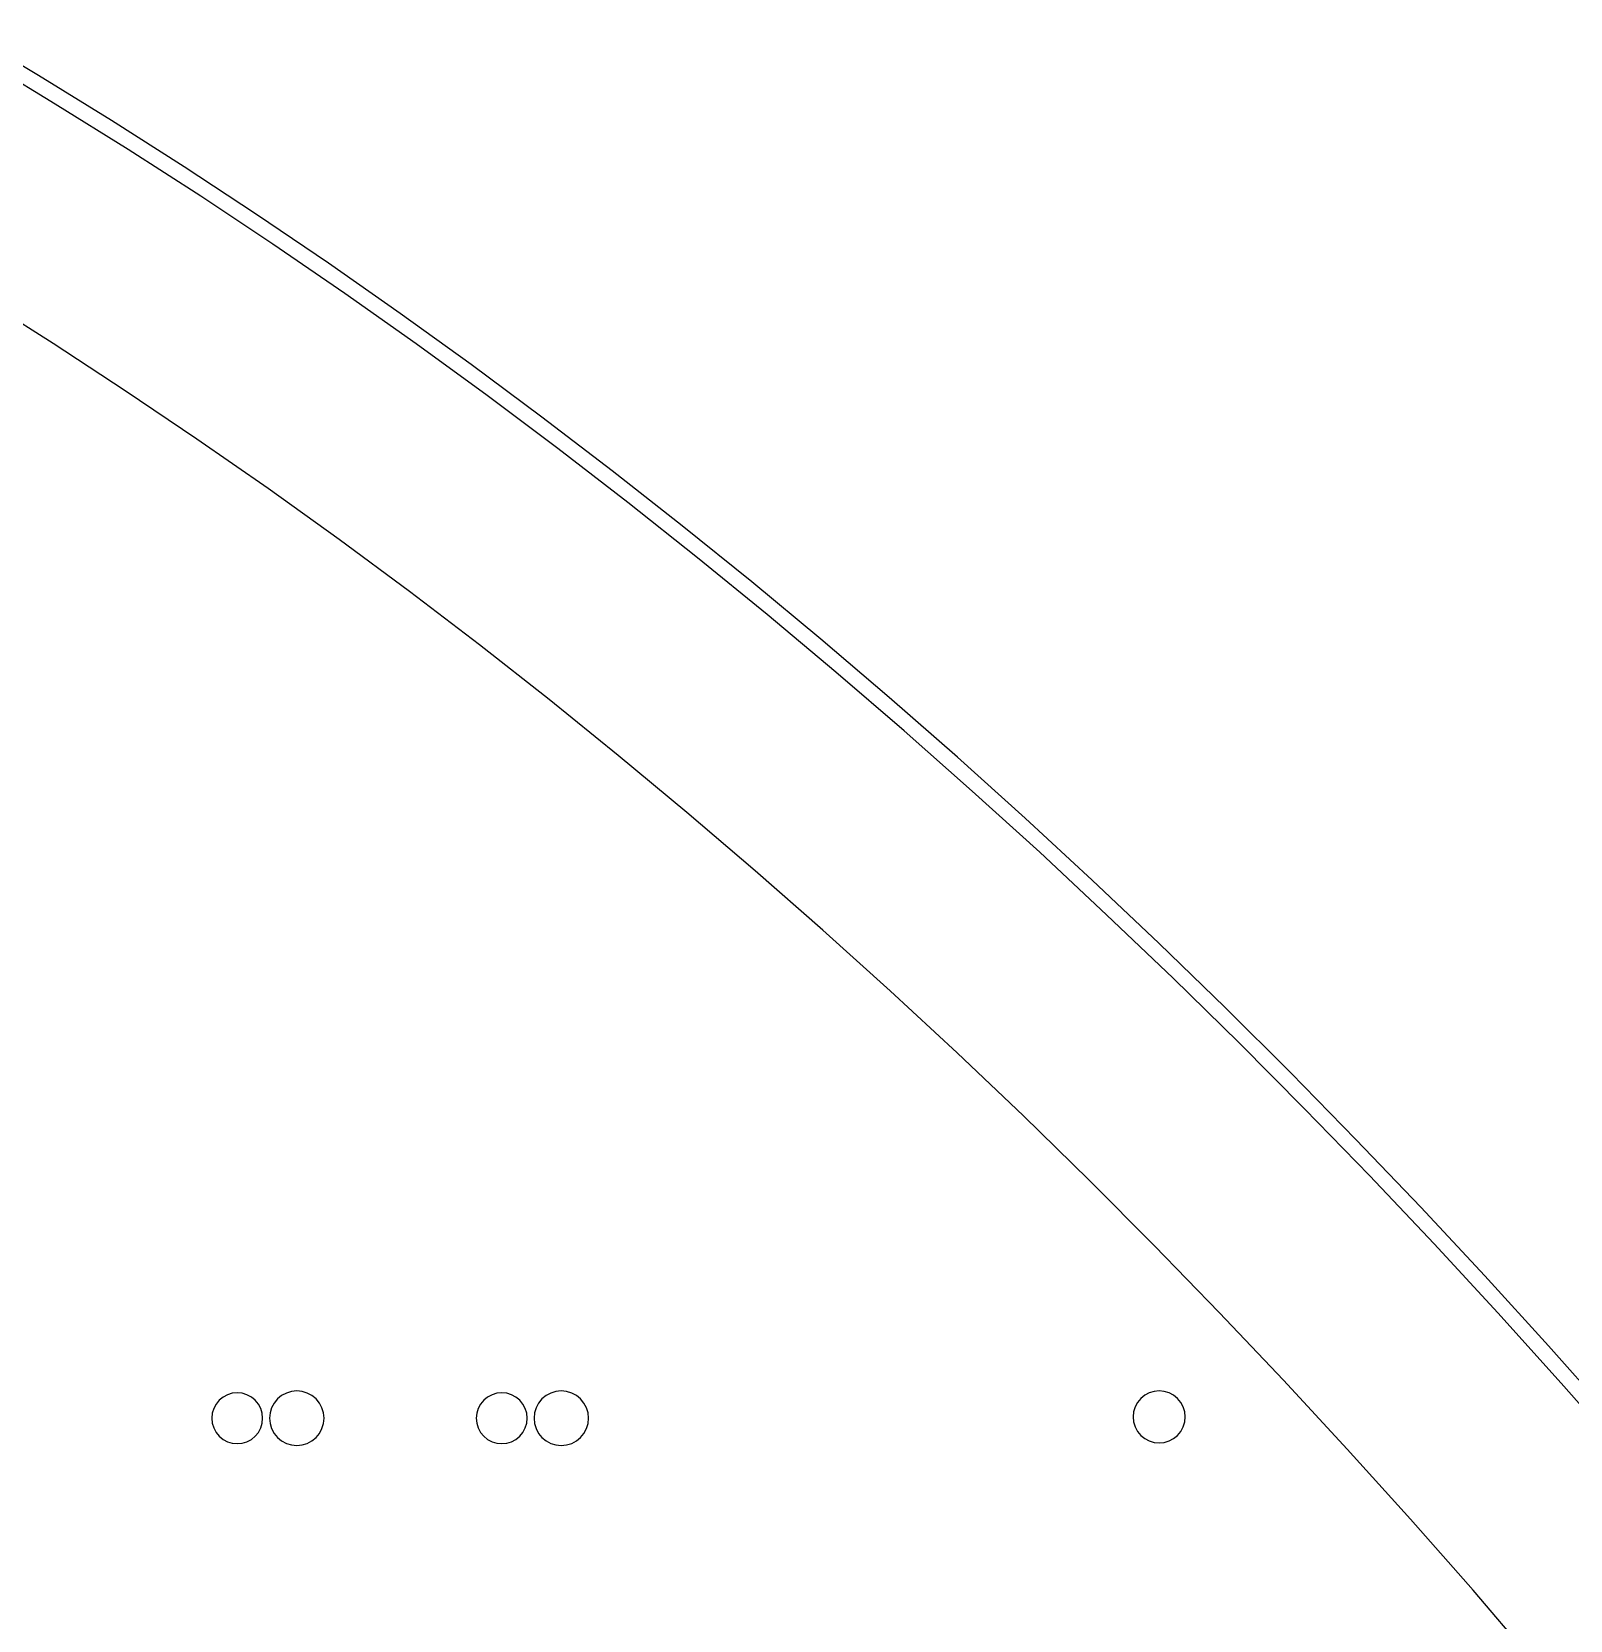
# Model space of a CAD drawing. Extents: x -1 to 217, y -22 to 302.
# Drawn here: x 149.13 to 173.75, y 264.84 to 290.26 of the extents above; entities that cross this region are included whole.
import ezdxf

# ---------------------------------------------------------------- set-up
doc = ezdxf.new("R2010")
doc.units = 0

msp = doc.modelspace()

# ---------------------------------------------------------------- linework, layer by layer
at = {"layer": 'CIRCLES'}
for p, q in [((152.195, 268.414), (152.133, 268.364)), ((152.265, 268.452), (152.195, 268.414)), ((152.342, 268.475), (152.265, 268.452)), ((152.421, 268.483), (152.342, 268.475)), ((152.501, 268.475), (152.421, 268.483)), ((152.577, 268.452), (152.501, 268.475)), ((152.647, 268.414), (152.577, 268.452)), ((152.709, 268.364), (152.647, 268.414)), ((153.131, 268.439), (153.065, 268.384)), ((153.207, 268.479), (153.131, 268.439)), ((153.289, 268.504), (153.207, 268.479)), ((153.374, 268.512), (153.289, 268.504)), ((153.459, 268.504), (153.374, 268.512)), ((153.541, 268.479), (153.459, 268.504)), ((153.616, 268.439), (153.541, 268.479)), ((153.682, 268.384), (153.616, 268.439)), ((156.428, 268.414), (156.367, 268.364)), ((156.499, 268.452), (156.428, 268.414)), ((156.575, 268.475), (156.499, 268.452)), ((156.655, 268.483), (156.575, 268.475)), ((156.734, 268.475), (156.655, 268.483)), ((156.81, 268.452), (156.734, 268.475)), ((156.881, 268.414), (156.81, 268.452)), ((156.942, 268.364), (156.881, 268.414)), ((157.365, 268.439), (157.298, 268.384)), ((157.44, 268.479), (157.365, 268.439)), ((157.522, 268.504), (157.44, 268.479)), ((157.607, 268.512), (157.522, 268.504)), ((157.692, 268.504), (157.607, 268.512)), ((157.774, 268.479), (157.692, 268.504)), ((157.849, 268.439), (157.774, 268.479)), ((157.916, 268.384), (157.849, 268.439)), ((166.943, 268.444), (166.88, 268.392)), ((167.015, 268.482), (166.943, 268.444)), ((167.093, 268.506), (167.015, 268.482)), ((167.174, 268.514), (167.093, 268.506)), ((167.256, 268.506), (167.174, 268.514)), ((167.334, 268.482), (167.256, 268.506)), ((167.406, 268.444), (167.334, 268.482)), ((167.469, 268.392), (167.406, 268.444)), ((152.022, 268.155), (152.014, 268.076)), ((152.045, 268.232), (152.022, 268.155)), ((152.083, 268.302), (152.045, 268.232)), ((152.133, 268.364), (152.083, 268.302)), ((152.76, 268.302), (152.709, 268.364)), ((152.797, 268.232), (152.76, 268.302)), ((152.82, 268.155), (152.797, 268.232)), ((152.828, 268.076), (152.82, 268.155)), ((152.946, 268.161), (152.937, 268.076)), ((152.971, 268.243), (152.946, 268.161)), ((153.011, 268.318), (152.971, 268.243)), ((153.065, 268.384), (153.011, 268.318)), ((153.736, 268.318), (153.682, 268.384)), ((153.777, 268.243), (153.736, 268.318)), ((153.802, 268.161), (153.777, 268.243)), ((153.81, 268.076), (153.802, 268.161)), ((156.255, 268.155), (156.247, 268.076)), ((156.278, 268.232), (156.255, 268.155)), ((156.316, 268.302), (156.278, 268.232)), ((156.367, 268.364), (156.316, 268.302)), ((156.993, 268.302), (156.942, 268.364)), ((157.031, 268.232), (156.993, 268.302)), ((157.054, 268.155), (157.031, 268.232)), ((157.062, 268.076), (157.054, 268.155)), ((157.179, 268.161), (157.171, 268.076)), ((157.204, 268.243), (157.179, 268.161)), ((157.244, 268.318), (157.204, 268.243)), ((157.298, 268.384), (157.244, 268.318)), ((157.97, 268.318), (157.916, 268.384)), ((158.01, 268.243), (157.97, 268.318)), ((158.035, 268.161), (158.01, 268.243)), ((158.043, 268.076), (158.035, 268.161)), ((166.765, 268.178), (166.757, 268.097)), ((166.789, 268.257), (166.765, 268.178)), ((166.828, 268.329), (166.789, 268.257)), ((166.88, 268.392), (166.828, 268.329)), ((167.521, 268.329), (167.469, 268.392)), ((167.56, 268.257), (167.521, 268.329)), ((167.583, 268.178), (167.56, 268.257)), ((167.591, 268.097), (167.583, 268.178)), ((152.014, 268.076), (152.022, 267.996)), ((152.022, 267.996), (152.045, 267.92)), ((152.045, 267.92), (152.083, 267.85)), ((152.76, 267.85), (152.797, 267.92)), ((152.797, 267.92), (152.82, 267.996)), ((152.82, 267.996), (152.828, 268.076)), ((152.937, 268.076), (152.946, 267.991)), ((152.946, 267.991), (152.971, 267.909)), ((152.971, 267.909), (153.011, 267.833)), ((153.736, 267.833), (153.777, 267.909)), ((153.777, 267.909), (153.802, 267.991)), ((153.802, 267.991), (153.81, 268.076)), ((156.247, 268.076), (156.255, 267.996)), ((156.255, 267.996), (156.278, 267.92)), ((156.278, 267.92), (156.316, 267.85)), ((156.993, 267.85), (157.031, 267.92)), ((157.031, 267.92), (157.054, 267.996)), ((157.054, 267.996), (157.062, 268.076)), ((157.171, 268.076), (157.179, 267.991)), ((157.179, 267.991), (157.204, 267.909)), ((157.204, 267.909), (157.244, 267.833)), ((157.97, 267.833), (158.01, 267.909)), ((158.01, 267.909), (158.035, 267.991)), ((158.035, 267.991), (158.043, 268.076)), ((166.757, 268.097), (166.765, 268.016)), ((166.765, 268.016), (166.789, 267.937)), ((166.789, 267.937), (166.828, 267.865)), ((167.521, 267.865), (167.56, 267.937)), ((167.56, 267.937), (167.583, 268.016)), ((167.583, 268.016), (167.591, 268.097)), ((152.083, 267.85), (152.133, 267.788)), ((152.133, 267.788), (152.195, 267.737)), ((152.195, 267.737), (152.265, 267.7)), ((152.265, 267.7), (152.342, 267.677)), ((152.342, 267.677), (152.421, 267.669)), ((152.421, 267.669), (152.501, 267.677)), ((152.501, 267.677), (152.577, 267.7)), ((152.577, 267.7), (152.647, 267.737)), ((152.647, 267.737), (152.709, 267.788)), ((152.709, 267.788), (152.76, 267.85)), ((153.011, 267.833), (153.065, 267.767)), ((153.065, 267.767), (153.131, 267.713)), ((153.131, 267.713), (153.207, 267.673)), ((153.207, 267.673), (153.289, 267.648)), ((153.289, 267.648), (153.374, 267.639)), ((153.374, 267.639), (153.459, 267.648)), ((153.459, 267.648), (153.541, 267.673)), ((153.541, 267.673), (153.616, 267.713)), ((153.616, 267.713), (153.682, 267.767)), ((153.682, 267.767), (153.736, 267.833)), ((156.316, 267.85), (156.367, 267.788)), ((156.367, 267.788), (156.428, 267.737)), ((156.428, 267.737), (156.499, 267.7)), ((156.499, 267.7), (156.575, 267.677)), ((156.575, 267.677), (156.655, 267.669)), ((156.655, 267.669), (156.734, 267.677)), ((156.734, 267.677), (156.81, 267.7)), ((156.81, 267.7), (156.881, 267.737)), ((156.881, 267.737), (156.942, 267.788)), ((156.942, 267.788), (156.993, 267.85)), ((157.244, 267.833), (157.298, 267.767)), ((157.298, 267.767), (157.365, 267.713)), ((157.365, 267.713), (157.44, 267.673)), ((157.44, 267.673), (157.522, 267.648)), ((157.522, 267.648), (157.607, 267.639)), ((157.607, 267.639), (157.692, 267.648)), ((157.692, 267.648), (157.774, 267.673)), ((157.774, 267.673), (157.849, 267.713)), ((157.849, 267.713), (157.916, 267.767)), ((157.916, 267.767), (157.97, 267.833)), ((166.828, 267.865), (166.88, 267.802)), ((166.88, 267.802), (166.943, 267.75)), ((166.943, 267.75), (167.015, 267.712)), ((167.015, 267.712), (167.093, 267.688)), ((167.093, 267.688), (167.174, 267.68)), ((167.174, 267.68), (167.256, 267.688)), ((167.256, 267.688), (167.334, 267.712)), ((167.334, 267.712), (167.406, 267.75)), ((167.406, 267.75), (167.469, 267.802)), ((167.469, 267.802), (167.521, 267.865))]:
    msp.add_line(p, q, dxfattribs=at)
at = {"layer": 'ELLIPSES'}
for p, q in [((149.24, 289.559), (148.065, 290.26)), ((149.51, 289.104), (148.338, 289.812)), ((150.409, 288.838), (149.24, 289.559)), ((150.677, 288.377), (149.51, 289.104)), ((151.572, 288.097), (150.409, 288.838)), ((151.838, 287.629), (150.677, 288.377)), ((152.729, 287.336), (151.572, 288.097)), ((152.993, 286.861), (151.838, 287.629)), ((153.881, 286.555), (152.729, 287.336)), ((154.142, 286.074), (152.993, 286.861)), ((155.026, 285.754), (153.881, 286.555)), ((149.477, 285.27), (148.319, 286.002)), ((155.284, 285.267), (154.142, 286.074)), ((156.165, 284.934), (155.026, 285.754)), ((150.63, 284.517), (149.477, 285.27)), ((156.421, 284.44), (155.284, 285.267)), ((157.297, 284.094), (156.165, 284.934)), ((151.776, 283.744), (150.63, 284.517)), ((157.55, 283.593), (156.421, 284.44)), ((158.423, 283.234), (157.297, 284.094)), ((152.916, 282.951), (151.776, 283.744)), ((158.673, 282.727), (157.55, 283.593)), ((159.542, 282.356), (158.423, 283.234)), ((154.05, 282.137), (152.916, 282.951)), ((159.789, 281.842), (158.673, 282.727)), ((155.177, 281.304), (154.05, 282.137)), ((160.654, 281.458), (159.542, 282.356)), ((160.899, 280.938), (159.789, 281.842)), ((161.758, 280.541), (160.654, 281.458)), ((156.298, 280.45), (155.177, 281.304)), ((162.001, 280.015), (160.899, 280.938)), ((157.411, 279.576), (156.298, 280.45)), ((162.856, 279.606), (161.758, 280.541)), ((163.095, 279.072), (162.001, 280.015)), ((163.946, 278.651), (162.856, 279.606)), ((158.518, 278.682), (157.411, 279.576)), ((164.183, 278.111), (163.095, 279.072)), ((159.618, 277.769), (158.518, 278.682)), ((165.029, 277.678), (163.946, 278.651)), ((165.262, 277.131), (164.183, 278.111)), ((160.71, 276.836), (159.618, 277.769)), ((166.104, 276.686), (165.029, 277.678)), ((166.334, 276.133), (165.262, 277.131)), ((161.794, 275.884), (160.71, 276.836)), ((167.171, 275.676), (166.104, 276.686)), ((167.398, 275.116), (166.334, 276.133)), ((162.872, 274.912), (161.794, 275.884)), ((168.23, 274.647), (167.171, 275.676)), ((168.454, 274.081), (167.398, 275.116)), ((163.941, 273.921), (162.872, 274.912)), ((169.282, 273.601), (168.23, 274.647)), ((169.502, 273.028), (168.454, 274.081)), ((165.002, 272.912), (163.941, 273.921)), ((170.324, 272.536), (169.282, 273.601)), ((170.542, 271.957), (169.502, 273.028)), ((166.055, 271.883), (165.002, 272.912)), ((171.359, 271.453), (170.324, 272.536)), ((171.573, 270.868), (170.542, 271.957)), ((167.1, 270.836), (166.055, 271.883)), ((172.385, 270.353), (171.359, 271.453)), ((168.137, 269.77), (167.1, 270.836)), ((172.595, 269.761), (171.573, 270.868)), ((173.402, 269.236), (172.385, 270.353)), ((169.165, 268.685), (168.137, 269.77)), ((173.609, 268.637), (172.595, 269.761)), ((174.411, 268.1), (173.402, 269.236)), ((170.184, 267.583), (169.165, 268.685)), ((174.614, 267.495), (173.609, 268.637)), ((171.195, 266.462), (170.184, 267.583)), ((172.197, 265.323), (171.195, 266.462)), ((173.189, 264.167), (172.197, 265.323))]:
    msp.add_line(p, q, dxfattribs=at)

doc.saveas('drawing.dxf')
